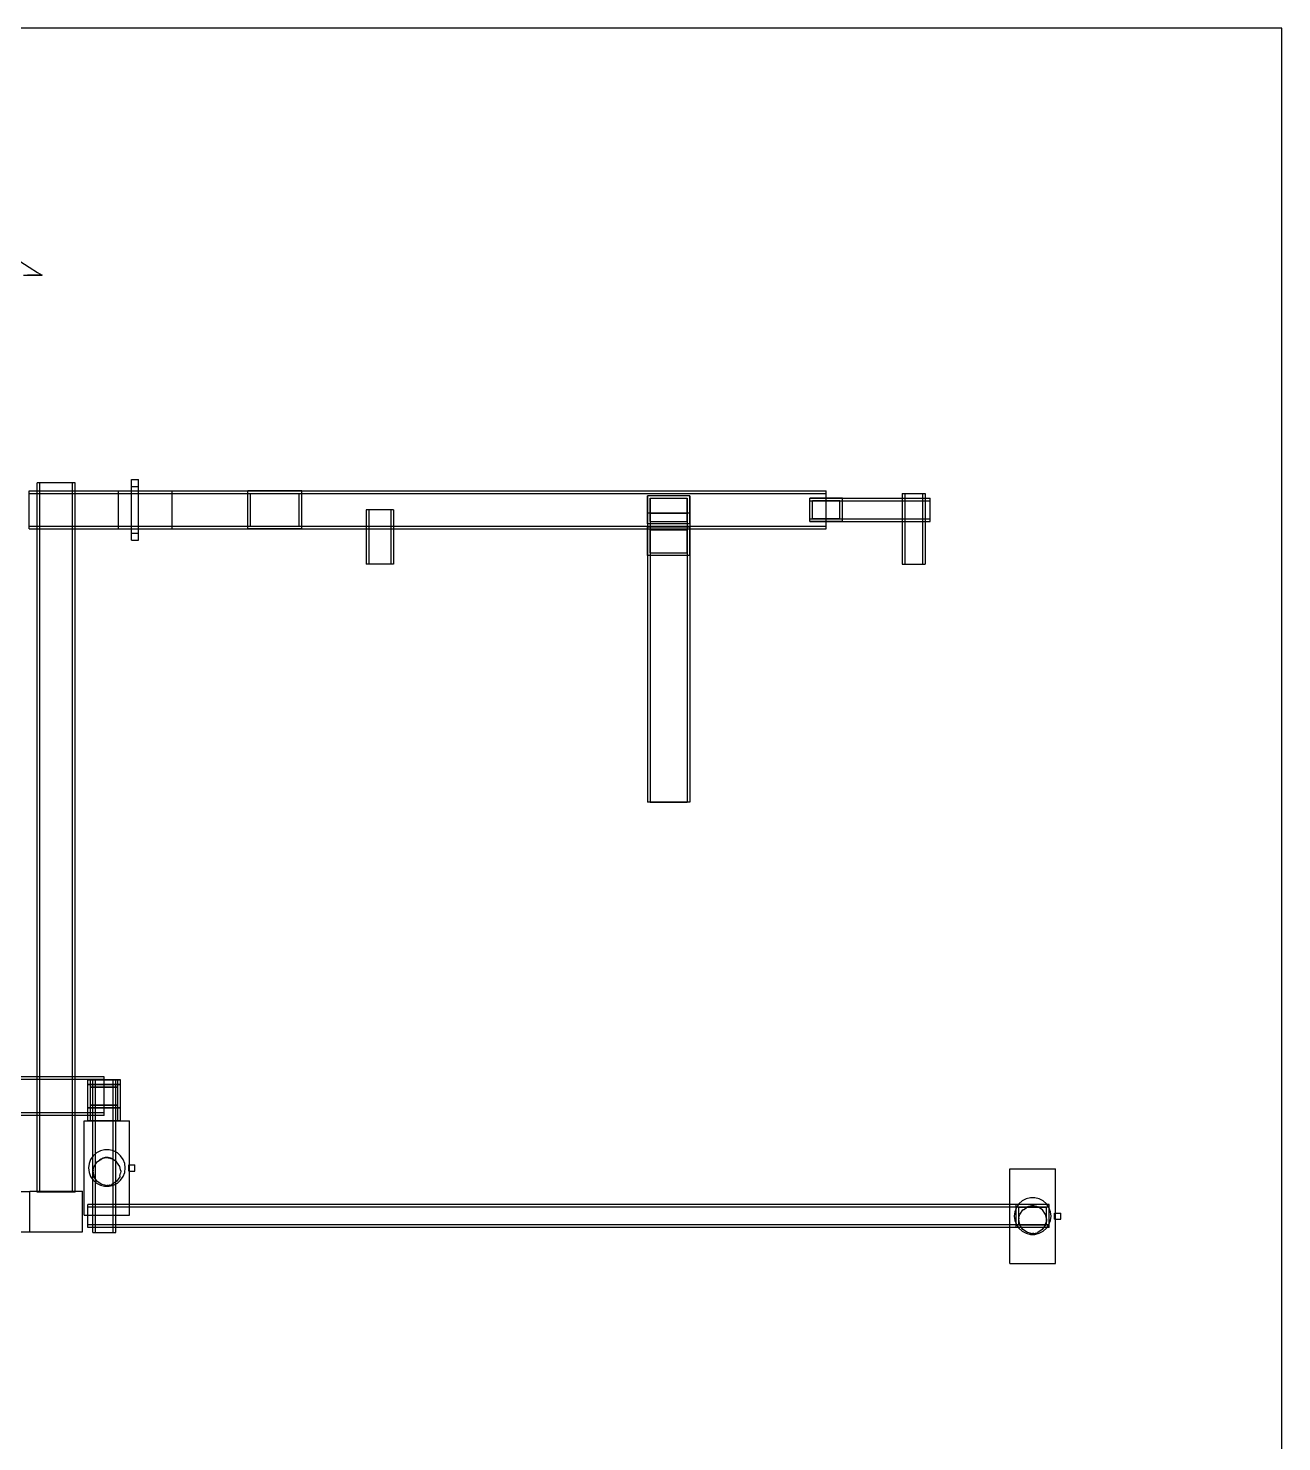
# Model space of a CAD drawing. Header units: millimetres. Extents: x -1175 to 655, y -895 to 720.
# Drawn here: x -61 to 655, y -87 to 720 of the extents above; entities that cross this region are included whole.
import ezdxf

# ---------------------------------------------------------------- set-up
doc = ezdxf.new("R2010")
doc.units = ezdxf.units.MM
for name, color, linetype in [('BORDER', 7, 'Continuous'), ('HIDDEN', 8, 'Continuous'), ('VISIBLE', 7, 'Continuous')]:
    doc.layers.add(name, color=color, linetype=linetype)

msp = doc.modelspace()

# ---------------------------------------------------------------- linework, layer by layer
at = {"layer": 'BORDER'}
msp.add_lwpolyline([(-1175.46, -894.94), (655.33, -894.94), (655.33, 720.11), (-1175.46, 720.11)], close=True, dxfattribs=at)
at = {"layer": 'HIDDEN'}
for points in [[(-57.68, 579), (-61.43, 579)], [(-54.94, 579), (-57.68, 579)], [(-53.36, 579), (-54.94, 579)], [(-53, 579), (-53.36, 579)], [(-55.85, 55.08), (-55.85, 460.4)], [(-34.15, 460.4), (-55.85, 460.4)], [(-54.35, 55.08), (-54.35, 460.4)], [(-54.35, 55.08), (-54.35, 460.4)], [(-35.65, 460.4), (-54.35, 460.4)], [(-35.65, 460.4), (-54.35, 460.4)], [(-35.65, 55.08), (-35.65, 460.4)], [(-35.65, 55.08), (-35.65, 460.4)], [(-34.15, 55.08), (-34.15, 460.4)], [(-2, 462.35), (2, 462.35)], [(-2, 458.35), (-2, 462.35)], [(2, 458.35), (2, 462.35)], [(-60.4, 434.15), (-60.4, 455.85)], [(-60.4, 455.85), (21.4, 455.85)], [(-60.4, 454.35), (21.4, 454.35)], [(-60.4, 454.35), (21.4, 454.35)], [(-60.4, 435.65), (-60.4, 454.35)], [(-60.4, 435.65), (-60.4, 454.35)], [(-9.4, 434.15), (-9.4, 455.85)], [(-9.4, 455.85), (95.4, 455.85)], [(-9.4, 454.35), (95.4, 454.35)], [(-9.4, 454.35), (95.4, 454.35)], [(-9.4, 435.65), (-9.4, 454.35)], [(-9.4, 435.65), (-9.4, 454.35)], [(-2, 458.35), (2, 458.35)], [(-2, 458.35), (2, 458.35)], [(-2, 431.65), (-2, 458.35)], [(-2, 458.35), (2, 458.35)], [(-2, 458.35), (2, 458.35)], [(-2, 431.65), (-2, 458.35)], [(-2, 431.65), (-2, 458.35)], [(-2, 455.85), (2, 455.85)], [(-2, 455.85), (2, 455.85)], [(2, 431.65), (2, 458.35)], [(2, 431.65), (2, 458.35)], [(2, 431.65), (2, 458.35)], [(21.4, 434.15), (21.4, 455.85)], [(21.4, 435.65), (21.4, 454.35)], [(21.4, 435.65), (21.4, 454.35)], [(64.6, 434.15), (64.6, 455.85)], [(95.4, 455.85), (64.6, 455.85)], [(64.6, 434.15), (64.6, 455.85)], [(64.6, 455.85), (395, 455.85)], [(64.6, 434.15), (64.6, 455.85)], [(64.6, 455.85), (95.4, 455.85)], [(64.6, 454.35), (395, 454.35)], [(64.6, 454.35), (395, 454.35)], [(64.6, 435.65), (64.6, 454.35)], [(64.6, 435.65), (64.6, 454.35)], [(66.1, 454.35), (93.9, 454.35)], [(66.1, 435.65), (66.1, 454.35)], [(93.9, 435.65), (93.9, 454.35)], [(95.4, 434.15), (95.4, 455.85)], [(95.4, 434.15), (95.4, 455.85)], [(95.4, 435.65), (95.4, 454.35)], [(95.4, 435.65), (95.4, 454.35)], [(292.9, 436.95), (292.9, 453.05)], [(292.9, 453.05), (292.9, 435.05)], [(317.1, 453.05), (292.9, 453.05)], [(317.1, 436.95), (317.1, 453.05)], [(317.1, 453.05), (317.1, 435.05)], [(395, 434.15), (395, 455.85)], [(395, 435.65), (395, 454.35)], [(395, 435.65), (395, 454.35)], [(438.41, 454.35), (451.59, 454.35)], [(438.41, 454.35), (438.41, 414)], [(438.41, 454.35), (451.59, 454.35)], [(438.41, 454.35), (438.41, 414)], [(438.41, 454.35), (451.59, 454.35)], [(438.41, 454.35), (438.41, 414)], [(439.91, 454.35), (439.91, 414)], [(439.91, 454.35), (439.91, 414)], [(439.91, 454.35), (450.09, 454.35)], [(439.91, 454.35), (450.09, 454.35)], [(439.91, 454.35), (439.91, 414)], [(439.91, 454.35), (439.91, 414)], [(439.91, 454.35), (450.09, 454.35)], [(439.91, 454.35), (450.09, 454.35)], [(450.09, 454.35), (450.09, 414)], [(450.09, 454.35), (450.09, 414)], [(450.09, 454.35), (450.09, 414)], [(450.09, 454.35), (450.09, 414)], [(451.59, 454.35), (451.59, 414)], [(451.59, 454.35), (451.59, 414)], [(451.59, 454.35), (451.59, 414)], [(147.75, 445), (132.25, 445)], [(132.25, 445), (132.25, 434.15)], [(147.75, 445), (132.25, 445)], [(132.25, 445), (132.25, 414)], [(133.75, 445), (133.75, 414)], [(133.75, 445), (133.75, 414)], [(146.25, 445), (133.75, 445)], [(146.25, 445), (133.75, 445)], [(146.25, 445), (146.25, 414)], [(146.25, 445), (146.25, 414)], [(147.75, 445), (147.75, 434.15)], [(147.75, 445), (147.75, 414)], [(294.4, 451.63), (294.4, 433.63)], [(294.4, 451.63), (315.6, 451.63)], [(294.4, 438.37), (294.4, 451.63)], [(315.6, 451.63), (315.6, 433.63)], [(315.6, 438.37), (315.6, 451.63)], [(385.65, 438.41), (385.65, 451.59)], [(404.35, 451.59), (385.65, 451.59)], [(385.65, 438.41), (385.65, 451.59)], [(404.35, 451.59), (385.65, 451.59)], [(385.65, 438.41), (385.65, 451.59)], [(385.65, 451.59), (454.35, 451.59)], [(385.65, 438.41), (385.65, 451.59)], [(385.65, 451.59), (454.35, 451.59)], [(385.65, 451.59), (404.35, 451.59)], [(385.65, 438.41), (385.65, 451.59)], [(385.65, 438.41), (385.65, 451.59)], [(385.65, 451.59), (454.35, 451.59)], [(385.65, 450.09), (454.35, 450.09)], [(385.65, 450.09), (454.35, 450.09)], [(385.65, 439.91), (385.65, 450.09)], [(385.65, 439.91), (385.65, 450.09)], [(385.65, 450.09), (454.35, 450.09)], [(385.65, 450.09), (454.35, 450.09)], [(385.65, 439.91), (385.65, 450.09)], [(385.65, 439.91), (385.65, 450.09)], [(387.15, 450.09), (402.85, 450.09)], [(387.15, 439.91), (387.15, 450.09)], [(387.15, 450.09), (402.85, 450.09)], [(387.15, 439.91), (387.15, 450.09)], [(387.15, 439.91), (387.15, 450.09)], [(402.85, 450.09), (387.15, 450.09)], [(395, 438.41), (395, 451.59)], [(402.85, 439.91), (402.85, 450.09)], [(402.85, 439.91), (402.85, 450.09)], [(402.85, 439.91), (402.85, 450.09)], [(404.35, 438.41), (404.35, 451.59)], [(404.35, 438.41), (404.35, 451.59)], [(404.35, 438.41), (404.35, 451.59)], [(454.35, 438.41), (454.35, 451.59)], [(454.35, 438.41), (454.35, 451.59)], [(454.35, 438.41), (454.35, 451.59)], [(454.35, 439.91), (454.35, 450.09)], [(454.35, 439.91), (454.35, 450.09)], [(454.35, 439.91), (454.35, 450.09)], [(454.35, 439.91), (454.35, 450.09)], [(292.9, 443.1), (292.9, 278)], [(317.1, 443.1), (292.9, 443.1)], [(292.9, 443.1), (292.9, 434.15)], [(317.1, 443.1), (292.9, 443.1)], [(292.9, 436.95), (292.9, 434.15)], [(317.1, 436.95), (292.9, 436.95)], [(294.4, 443.1), (294.4, 278)], [(294.4, 443.1), (294.4, 278)], [(294.4, 443.1), (315.6, 443.1)], [(294.4, 443.1), (315.6, 443.1)], [(294.4, 438.37), (294.4, 420.37)], [(294.4, 438.37), (315.6, 438.37)], [(315.6, 443.1), (315.6, 278)], [(315.6, 443.1), (315.6, 278)], [(315.6, 438.37), (315.6, 420.37)], [(317.1, 443.1), (317.1, 278)], [(317.1, 443.1), (317.1, 434.15)], [(317.1, 436.95), (317.1, 434.15)], [(385.65, 439.91), (454.35, 439.91)], [(385.65, 439.91), (454.35, 439.91)], [(385.65, 439.91), (454.35, 439.91)], [(385.65, 439.91), (454.35, 439.91)], [(404.35, 438.41), (385.65, 438.41)], [(404.35, 438.41), (385.65, 438.41)], [(385.65, 438.41), (454.35, 438.41)], [(385.65, 438.41), (454.35, 438.41)], [(385.65, 438.41), (404.35, 438.41)], [(385.65, 438.41), (454.35, 438.41)], [(387.15, 439.91), (402.85, 439.91)], [(387.15, 439.91), (402.85, 439.91)], [(402.85, 439.91), (387.15, 439.91)], [(-60.4, 435.65), (21.4, 435.65)], [(-60.4, 435.65), (21.4, 435.65)], [(-60.4, 434.15), (21.4, 434.15)], [(-9.4, 435.65), (95.4, 435.65)], [(-9.4, 435.65), (95.4, 435.65)], [(-9.4, 434.15), (95.4, 434.15)], [(-2, 434.15), (2, 434.15)], [(-2, 434.15), (2, 434.15)], [(-2, 431.65), (2, 431.65)], [(-2, 427.65), (-2, 431.65)], [(-2, 431.65), (2, 431.65)], [(-2, 431.65), (2, 431.65)], [(-2, 431.65), (2, 431.65)], [(2, 427.65), (2, 431.65)], [(64.6, 435.65), (395, 435.65)], [(64.6, 435.65), (395, 435.65)], [(95.4, 434.15), (64.6, 434.15)], [(64.6, 434.15), (395, 434.15)], [(64.6, 434.15), (95.4, 434.15)], [(66.1, 435.65), (93.9, 435.65)], [(292.9, 418.96), (292.9, 435.05)], [(317.1, 435.05), (292.9, 435.05)], [(294.4, 433.63), (315.6, 433.63)], [(294.4, 420.37), (294.4, 433.63)], [(315.6, 420.37), (315.6, 433.63)], [(317.1, 418.96), (317.1, 435.05)], [(-2, 427.65), (2, 427.65)], [(292.9, 424.95), (292.9, 418.96)], [(294.4, 420.37), (315.6, 420.37)], [(317.1, 424.95), (317.1, 418.96)], [(147.75, 414), (132.25, 414)], [(146.25, 414), (133.75, 414)], [(146.25, 414), (133.75, 414)], [(317.1, 418.96), (292.9, 418.96)], [(438.41, 414), (451.59, 414)], [(438.41, 414), (451.59, 414)], [(438.41, 414), (451.59, 414)], [(439.91, 414), (450.09, 414)], [(439.91, 414), (450.09, 414)], [(439.91, 414), (450.09, 414)], [(439.91, 414), (450.09, 414)], [(317.1, 278), (292.9, 278)], [(294.4, 278), (315.6, 278)], [(294.4, 278), (315.6, 278)], [(-17.5, 121), (-221, 121)], [(-17.5, 119.5), (-221, 119.5)], [(-17.5, 119.5), (-221, 119.5)], [(-34.15, 121), (-55.85, 121)], [(-8.15, 119.35), (-26.85, 119.35)], [(-26.85, 96), (-26.85, 119.35)], [(-26.85, 119.35), (-8.15, 119.35)], [(-26.85, 119.35), (-8.15, 119.35)], [(-26.85, 96), (-26.85, 119.35)], [(-26.85, 96), (-26.85, 119.35)], [(-26.85, 103.41), (-26.85, 116.59)], [(-8.15, 116.59), (-26.85, 116.59)], [(-26.85, 116.59), (-8.15, 116.59)], [(-26.85, 116.59), (-8.15, 116.59)], [(-26.85, 103.41), (-26.85, 116.59)], [(-26.85, 103.41), (-26.85, 116.59)], [(-26.85, 116.59), (-8.15, 116.59)], [(-26.85, 116.59), (-8.15, 116.59)], [(-26.85, 103.41), (-26.85, 116.59)], [(-26.85, 103.41), (-26.85, 116.59)], [(-25.35, 96), (-25.35, 119.35)], [(-25.35, 96), (-25.35, 119.35)], [(-25.35, 119.35), (-9.65, 119.35)], [(-25.35, 119.35), (-9.65, 119.35)], [(-25.35, 96), (-25.35, 119.35)], [(-25.35, 96), (-25.35, 119.35)], [(-9.65, 119.35), (-25.35, 119.35)], [(-9.65, 119.35), (-25.35, 119.35)], [(-25.35, 115.09), (-9.65, 115.09)], [(-25.35, 104.91), (-25.35, 115.09)], [(-25.35, 104.91), (-25.35, 115.09)], [(-9.65, 115.09), (-25.35, 115.09)], [(-25.35, 104.91), (-25.35, 115.09)], [(-9.65, 115.09), (-25.35, 115.09)], [(-25.35, 104.91), (-25.35, 115.09)], [(-9.65, 115.09), (-25.35, 115.09)], [(-25.35, 104.91), (-25.35, 115.09)], [(-9.65, 115.09), (-25.35, 115.09)], [(-24.09, 119.35), (-10.91, 119.35)], [(-24.09, 42), (-24.09, 119.35)], [(-24.09, 119.35), (-10.91, 119.35)], [(-24.09, 32.15), (-24.09, 119.35)], [(-22.59, 32.15), (-22.59, 119.35)], [(-22.59, 32.15), (-22.59, 119.35)], [(-22.59, 119.35), (-12.41, 119.35)], [(-22.59, 119.35), (-12.41, 119.35)], [(-17.5, 99), (-17.5, 121)], [(-17.5, 100.5), (-17.5, 119.5)], [(-17.5, 100.5), (-17.5, 119.5)], [(-17.5, 99), (-17.5, 119.35)], [(-12.41, 32.15), (-12.41, 119.35)], [(-12.41, 32.15), (-12.41, 119.35)], [(-10.91, 42), (-10.91, 119.35)], [(-10.91, 32.15), (-10.91, 119.35)], [(-9.65, 96), (-9.65, 119.35)], [(-9.65, 96), (-9.65, 119.35)], [(-9.65, 96), (-9.65, 119.35)], [(-9.65, 96), (-9.65, 119.35)], [(-9.65, 104.91), (-9.65, 115.09)], [(-9.65, 104.91), (-9.65, 115.09)], [(-9.65, 104.91), (-9.65, 115.09)], [(-9.65, 104.91), (-9.65, 115.09)], [(-9.65, 104.91), (-9.65, 115.09)], [(-8.15, 96), (-8.15, 119.35)], [(-8.15, 96), (-8.15, 119.35)], [(-8.15, 96), (-8.15, 119.35)], [(-8.15, 103.41), (-8.15, 116.59)], [(-8.15, 103.41), (-8.15, 116.59)], [(-8.15, 103.41), (-8.15, 116.59)], [(-8.15, 103.41), (-8.15, 116.59)], [(-8.15, 103.41), (-8.15, 116.59)], [(-17.5, 100.5), (-221, 100.5)], [(-17.5, 100.5), (-221, 100.5)], [(-17.5, 99), (-221, 99)], [(-34.15, 99), (-55.85, 99)], [(-8.15, 103.41), (-26.85, 103.41)], [(-26.85, 103.41), (-8.15, 103.41)], [(-26.85, 103.41), (-8.15, 103.41)], [(-26.85, 103.41), (-8.15, 103.41)], [(-26.85, 103.41), (-8.15, 103.41)], [(-17.5, 99), (-26.85, 99)], [(-25.35, 104.91), (-9.65, 104.91)], [(-9.65, 104.91), (-25.35, 104.91)], [(-9.65, 104.91), (-25.35, 104.91)], [(-9.65, 104.91), (-25.35, 104.91)], [(-9.65, 104.91), (-25.35, 104.91)], [(-29, 96), (-3, 96)], [(-29, 42), (-29, 96)], [(-29, 96), (-3, 96)], [(-29, 96), (-3, 96)], [(-29, 42), (-29, 96)], [(-29, 42), (-29, 96)], [(-8.15, 96), (-26.85, 96)], [(-8.15, 96), (-26.85, 96)], [(-26.85, 96), (-8.15, 96)], [(-26.85, 96), (-8.15, 96)], [(-25.35, 96), (-9.65, 96)], [(-25.35, 96), (-9.65, 96)], [(-9.65, 96), (-25.35, 96)], [(-9.65, 96), (-25.35, 96)], [(-3, 42), (-3, 96)], [(-3, 42), (-3, 96)], [(-3, 42), (-3, 96)], [(-25.31, 73.89), (-26.21, 71.52)], [(-23.87, 75.98), (-25.31, 73.89)], [(-21.98, 77.66), (-23.87, 75.98)], [(-19.73, 78.84), (-21.98, 77.66)], [(-17.27, 79.44), (-19.73, 78.84)], [(-14.73, 79.44), (-17.27, 79.44)], [(-12.27, 78.84), (-14.73, 79.44)], [(-10.02, 77.66), (-12.27, 78.84)], [(-8.13, 75.98), (-10.02, 77.66)], [(-6.69, 73.89), (-8.13, 75.98)], [(-5.79, 71.52), (-6.69, 73.89)], [(-26.21, 71.52), (-26.52, 69)], [(-26.52, 69), (-26.21, 66.48)], [(-26.21, 66.48), (-25.31, 64.11)], [(-6.69, 64.11), (-5.79, 66.48)], [(-5.48, 69), (-5.79, 71.52)], [(-5.79, 66.48), (-5.48, 69)], [(-3.43, 70.75), (0.07, 70.75)], [(-3.43, 67.25), (-3.43, 70.75)], [(-3.43, 70.75), (0.07, 70.75)], [(-3.43, 70.75), (0.07, 70.75)], [(-3.43, 67.25), (-3.43, 70.75)], [(-3.43, 67.25), (-3.43, 70.75)], [(-3.43, 67.25), (0.07, 67.25)], [(-3.43, 67.25), (0.07, 67.25)], [(-3.43, 67.25), (0.07, 67.25)], [(-3, 67.25), (-3, 70.75)], [(0.07, 67.25), (0.07, 70.75)], [(0.07, 67.25), (0.07, 70.75)], [(0.07, 67.25), (0.07, 70.75)], [(500, 68.5), (526, 68.5)], [(500, 14.5), (500, 68.5)], [(526, 14.5), (526, 68.5)], [(-25.31, 64.11), (-23.87, 62.02)], [(-23.87, 62.02), (-21.98, 60.34)], [(-21.98, 60.34), (-19.73, 59.16)], [(-19.73, 59.16), (-17.27, 58.56)], [(-17.27, 58.56), (-14.73, 58.56)], [(-14.73, 58.56), (-12.27, 59.16)], [(-12.27, 59.16), (-10.02, 60.34)], [(-10.02, 60.34), (-8.13, 62.02)], [(-8.13, 62.02), (-6.69, 64.11)], [(-97.4, 55.63), (-60, 55.63)], [(-60, 55.68), (-30, 55.68)], [(-60, 32.48), (-60, 55.68)], [(-60, 32.53), (-60, 55.63)], [(-60, 32.53), (-60, 55.63)], [(-55.85, 55.08), (-55.85, 55.68)], [(-34.15, 55.08), (-55.85, 55.08)], [(-34.15, 55.08), (-55.85, 55.08)], [(-35.65, 55.08), (-54.35, 55.08)], [(-35.65, 55.08), (-54.35, 55.08)], [(-34.15, 55.08), (-34.15, 55.68)], [(-30, 32.48), (-30, 55.68)], [(-29, 42), (-3, 42)], [(-29, 42), (-3, 42)], [(-29, 42), (-3, 42)], [(-3, 48.09), (-26.85, 48.09)], [(-26.85, 42), (-26.85, 48.09)], [(522.35, 48.09), (-26.85, 48.09)], [(-26.85, 34.91), (-26.85, 48.09)], [(522.35, 46.59), (-26.85, 46.59)], [(522.35, 46.59), (-26.85, 46.59)], [(-26.85, 36.41), (-26.85, 46.59)], [(-26.85, 36.41), (-26.85, 46.59)], [(522.35, 48.09), (500, 48.09)], [(503.65, 34.91), (503.65, 48.09)], [(522.35, 48.09), (503.65, 48.09)], [(503.65, 34.91), (503.65, 48.09)], [(522.35, 48.09), (503.65, 48.09)], [(505.15, 46.59), (520.85, 46.59)], [(505.15, 36.41), (505.15, 46.59)], [(505.15, 46.59), (520.85, 46.59)], [(505.15, 36.41), (505.15, 46.59)], [(520.85, 36.41), (520.85, 46.59)], [(520.85, 36.41), (520.85, 46.59)], [(522.35, 34.91), (522.35, 48.09)], [(522.35, 34.91), (522.35, 48.09)], [(522.35, 34.91), (522.35, 48.09)], [(522.35, 34.91), (522.35, 48.09)], [(522.35, 36.41), (522.35, 46.59)], [(522.35, 36.41), (522.35, 46.59)], [(525.57, 43.25), (529.07, 43.25)], [(525.57, 39.75), (525.57, 43.25)], [(526, 39.75), (526, 43.25)], [(529.07, 39.75), (529.07, 43.25)], [(-97.4, 32.53), (-60, 32.53)], [(-60, 32.48), (-30, 32.48)], [(522.35, 36.41), (-26.85, 36.41)], [(522.35, 36.41), (-26.85, 36.41)], [(522.35, 34.91), (-26.85, 34.91)], [(522.35, 34.91), (500, 34.91)], [(522.35, 34.91), (503.65, 34.91)], [(522.35, 34.91), (503.65, 34.91)], [(505.15, 36.41), (520.85, 36.41)], [(505.15, 36.41), (520.85, 36.41)], [(525.57, 39.75), (529.07, 39.75)], [(-24.09, 32.15), (-10.91, 32.15)], [(-22.59, 32.15), (-12.41, 32.15)], [(-22.59, 32.15), (-12.41, 32.15)], [(500, 14.5), (526, 14.5)]]:
    msp.add_lwpolyline(points, dxfattribs=at)
at = {"layer": 'VISIBLE'}
for points in [[(-65.81, 587.15), (-60.33, 583.67)], [(-60.33, 583.67), (-55.57, 580.63)], [(-63.62, 579), (-59.44, 579)], [(-59.44, 579), (-56.17, 579)], [(-56.17, 579), (-54, 579)], [(-55.57, 580.63), (-53, 579)], [(-54, 579), (-53.04, 579)], [(-53.04, 579), (-53, 579)], [(-55.85, 55.68), (-55.85, 460.4)], [(-34.15, 460.4), (-55.85, 460.4)], [(-34.15, 55.68), (-34.15, 460.4)], [(-2, 462.35), (2, 462.35)], [(-2, 458.35), (-2, 462.35)], [(2, 458.35), (2, 462.35)], [(-60.4, 434.15), (-60.4, 455.85)], [(-60.4, 455.85), (-2, 455.85)], [(-9.4, 434.15), (-9.4, 455.85)], [(-9.4, 455.85), (-2, 455.85)], [(-2, 458.35), (2, 458.35)], [(-2, 458.35), (2, 458.35)], [(-2, 431.65), (-2, 458.35)], [(2, 431.65), (2, 458.35)], [(2, 455.85), (21.4, 455.85)], [(2, 455.85), (95.4, 455.85)], [(21.4, 434.15), (21.4, 455.85)], [(64.6, 434.15), (64.6, 455.85)], [(95.4, 455.85), (64.6, 455.85)], [(66.1, 454.35), (93.9, 454.35)], [(66.1, 435.65), (66.1, 454.35)], [(93.9, 435.65), (93.9, 454.35)], [(95.4, 434.15), (95.4, 455.85)], [(95.4, 434.15), (95.4, 455.85)], [(95.4, 455.85), (395, 455.85)], [(395, 451.59), (395, 455.85)], [(438.41, 454.35), (451.59, 454.35)], [(438.41, 454.35), (438.41, 414)], [(451.59, 454.35), (451.59, 414)], [(385.65, 451.59), (404.35, 451.59)], [(385.65, 438.41), (385.65, 451.59)], [(385.65, 438.41), (385.65, 451.59)], [(385.65, 451.59), (454.35, 451.59)], [(387.15, 439.91), (387.15, 450.09)], [(402.85, 450.09), (387.15, 450.09)], [(402.85, 439.91), (402.85, 450.09)], [(404.35, 438.41), (404.35, 451.59)], [(454.35, 438.41), (454.35, 451.59)], [(385.65, 438.41), (404.35, 438.41)], [(385.65, 438.41), (454.35, 438.41)], [(402.85, 439.91), (387.15, 439.91)], [(395, 434.15), (395, 438.41)], [(-60.4, 434.15), (-2, 434.15)], [(-9.4, 434.15), (-2, 434.15)], [(-2, 431.65), (2, 431.65)], [(-2, 427.65), (-2, 431.65)], [(-2, 431.65), (2, 431.65)], [(2, 434.15), (21.4, 434.15)], [(2, 434.15), (95.4, 434.15)], [(2, 427.65), (2, 431.65)], [(95.4, 434.15), (64.6, 434.15)], [(66.1, 435.65), (93.9, 435.65)], [(95.4, 434.15), (395, 434.15)], [(132.25, 434.15), (132.25, 414)], [(147.75, 434.15), (147.75, 414)], [(292.9, 434.15), (292.9, 424.95)], [(292.9, 434.15), (292.9, 278)], [(317.1, 434.15), (317.1, 424.95)], [(317.1, 434.15), (317.1, 278)], [(-2, 427.65), (2, 427.65)], [(147.75, 414), (132.25, 414)], [(438.41, 414), (451.59, 414)], [(317.1, 278), (292.9, 278)], [(-55.85, 121), (-221, 121)], [(-17.5, 121), (-34.15, 121)], [(-26.85, 96), (-26.85, 119.35)], [(-8.15, 119.35), (-26.85, 119.35)], [(-26.85, 103.41), (-26.85, 116.59)], [(-8.15, 116.59), (-26.85, 116.59)], [(-25.35, 115.09), (-9.65, 115.09)], [(-25.35, 104.91), (-25.35, 115.09)], [(-17.5, 119.35), (-17.5, 121)], [(-9.65, 104.91), (-9.65, 115.09)], [(-8.15, 96), (-8.15, 119.35)], [(-8.15, 103.41), (-8.15, 116.59)], [(-55.85, 99), (-221, 99)], [(-26.85, 99), (-34.15, 99)], [(-8.15, 103.41), (-26.85, 103.41)], [(-25.35, 104.91), (-9.65, 104.91)], [(-29, 96), (-3, 96)], [(-29, 42), (-29, 96)], [(-3, 70.75), (-3, 96)], [(-25.31, 73.89), (-26.21, 71.52)], [(-23.87, 75.98), (-25.31, 73.89)], [(-21.98, 77.66), (-23.87, 75.98)], [(-19.73, 78.84), (-21.98, 77.66)], [(-21.31, 72.65), (-18.94, 74.26)], [(-19.48, 74.04), (-20.16, 73.43)], [(-17.27, 79.44), (-19.73, 78.84)], [(-19.48, 74.04), (-18.17, 74.72)], [(-17.05, 74.75), (-18.94, 74.26)], [(-18.17, 74.72), (-16.74, 75.08)], [(-14.73, 79.44), (-17.27, 79.44)], [(-16, 74.82), (-17.05, 74.75)], [(-16.74, 75.08), (-15.26, 75.08)], [(-15.29, 74.79), (-16, 74.82)], [(-15.29, 74.79), (-15.14, 74.78)], [(-15.26, 75.08), (-13.83, 74.72)], [(-15.14, 74.78), (-15.05, 74.76)], [(-15.05, 74.76), (-13.06, 74.26)], [(-12.27, 78.84), (-14.73, 79.44)], [(-13.83, 74.72), (-12.52, 74.04)], [(-10.41, 72.51), (-13.06, 74.26)], [(-11.93, 73.51), (-12.52, 74.04)], [(-10.02, 77.66), (-12.27, 78.84)], [(-8.13, 75.98), (-10.02, 77.66)], [(-6.69, 73.89), (-8.13, 75.98)], [(-5.79, 71.52), (-6.69, 73.89)], [(-26.21, 71.52), (-26.52, 69)], [(-26.52, 69), (-26.21, 66.48)], [(-26.21, 66.48), (-25.31, 64.11)], [(-23.9, 66.92), (-23.89, 67.42)], [(-23.89, 66.56), (-23.9, 66.92)], [(-23.85, 67.87), (-23.89, 67.42)], [(-23.89, 66.56), (-23.85, 65.97)], [(-23.85, 67.87), (-23.49, 69.44)], [(-23.85, 65.97), (-23.42, 64.2)], [(-23.49, 69.44), (-23.35, 69.83)], [(-23.35, 69.83), (-21.59, 72.51)], [(-21.31, 72.65), (-21.59, 72.51)], [(-8.65, 69.83), (-10.41, 72.51)], [(-8.15, 67.87), (-8.65, 69.83)], [(-8.58, 64.42), (-8.15, 65.97)], [(-8.11, 67.42), (-8.15, 67.87)], [(-8.12, 66.28), (-8.15, 65.97)], [(-8.1, 66.92), (-8.12, 66.28)], [(-8.11, 67.42), (-8.1, 66.92)], [(-6.69, 64.11), (-5.79, 66.48)], [(-5.48, 69), (-5.79, 71.52)], [(-5.79, 66.48), (-5.48, 69)], [(-3.43, 70.75), (0.07, 70.75)], [(-3.43, 67.25), (-3.43, 70.75)], [(-3.43, 67.25), (0.07, 67.25)], [(-3, 42), (-3, 67.25)], [(0.07, 67.25), (0.07, 70.75)], [(500, 68.5), (526, 68.5)], [(500, 14.5), (500, 68.5)], [(526, 43.25), (526, 68.5)], [(-25.31, 64.11), (-23.87, 62.02)], [(-23.87, 62.02), (-21.98, 60.34)], [(-21.52, 61.26), (-23.42, 64.2)], [(-21.98, 60.34), (-19.73, 59.16)], [(-18.91, 59.57), (-21.52, 61.26)], [(-19.73, 59.16), (-17.27, 58.56)], [(-17.44, 59.15), (-18.91, 59.57)], [(-17.37, 59.14), (-17.44, 59.15)], [(-16.9, 59.07), (-17.37, 59.14)], [(-17.27, 58.56), (-14.73, 58.56)], [(-16.9, 59.07), (-16.71, 59.05)], [(-16.71, 59.05), (-16, 59.02)], [(-15.29, 59.05), (-16, 59.02)], [(-15.29, 59.05), (-14.63, 59.14)], [(-14.73, 58.56), (-12.27, 59.16)], [(-14.56, 59.15), (-14.63, 59.14)], [(-14.56, 59.15), (-13.46, 59.44)], [(-13.46, 59.44), (-13.09, 59.57)], [(-10.48, 61.26), (-13.09, 59.57)], [(-12.27, 59.16), (-10.02, 60.34)], [(-8.68, 63.94), (-10.48, 61.26)], [(-10.02, 60.34), (-8.13, 62.02)], [(-8.58, 64.42), (-8.68, 63.94)], [(-8.13, 62.02), (-6.69, 64.11)], [(-91.73, 55.63), (-60, 55.63)], [(-60, 55.68), (-30, 55.68)], [(-60, 32.48), (-60, 55.68)], [(-30, 32.48), (-30, 55.68)], [(505.13, 48.48), (503.69, 46.39)], [(507.02, 50.16), (505.13, 48.48)], [(509.27, 51.34), (507.02, 50.16)], [(511.73, 51.94), (509.27, 51.34)], [(514.27, 51.94), (511.73, 51.94)], [(516.73, 51.34), (514.27, 51.94)], [(518.98, 50.16), (516.73, 51.34)], [(520.87, 48.48), (518.98, 50.16)], [(522.31, 46.39), (520.87, 48.48)], [(-29, 42), (-3, 42)], [(-26.85, 34.91), (-26.85, 42)], [(-24.09, 32.15), (-24.09, 42)], [(-10.91, 32.15), (-10.91, 42)], [(500, 48.09), (-3, 48.09)], [(502.79, 44.02), (502.48, 41.5)], [(502.48, 41.5), (502.79, 38.98)], [(503.69, 46.39), (502.79, 44.02)], [(505.15, 40.37), (505.51, 41.94)], [(505.51, 41.94), (505.65, 42.33)], [(505.65, 42.33), (507.41, 45.01)], [(507.69, 45.15), (507.41, 45.01)], [(507.69, 45.15), (510.06, 46.76)], [(508.84, 45.93), (509.52, 46.54)], [(509.52, 46.54), (510.83, 47.22)], [(511.95, 47.25), (510.06, 46.76)], [(510.83, 47.22), (512.26, 47.58)], [(513, 47.32), (511.95, 47.25)], [(512.26, 47.58), (513.74, 47.58)], [(513.71, 47.29), (513, 47.32)], [(513.71, 47.29), (513.86, 47.28)], [(513.74, 47.58), (515.17, 47.22)], [(513.86, 47.28), (513.95, 47.26)], [(513.95, 47.26), (515.94, 46.76)], [(515.17, 47.22), (516.48, 46.54)], [(518.59, 45.01), (515.94, 46.76)], [(517.07, 46.01), (516.48, 46.54)], [(520.35, 42.33), (518.59, 45.01)], [(520.85, 40.37), (520.35, 42.33)], [(523.21, 44.02), (522.31, 46.39)], [(523.52, 41.5), (523.21, 44.02)], [(523.21, 38.98), (523.52, 41.5)], [(525.57, 43.25), (529.07, 43.25)], [(525.57, 39.75), (525.57, 43.25)], [(529.07, 39.75), (529.07, 43.25)], [(-91.73, 32.53), (-60, 32.53)], [(-60, 32.48), (-30, 32.48)], [(500, 34.91), (-26.85, 34.91)], [(502.79, 38.98), (503.69, 36.61)], [(503.69, 36.61), (505.13, 34.52)], [(505.1, 39.42), (505.11, 39.92)], [(505.11, 39.06), (505.1, 39.42)], [(505.15, 40.37), (505.11, 39.92)], [(505.11, 39.06), (505.15, 38.47)], [(505.13, 34.52), (507.02, 32.84)], [(505.15, 38.47), (505.58, 36.7)], [(507.48, 33.76), (505.58, 36.7)], [(507.02, 32.84), (509.27, 31.66)], [(510.09, 32.07), (507.48, 33.76)], [(518.52, 33.76), (515.91, 32.07)], [(516.73, 31.66), (518.98, 32.84)], [(520.32, 36.44), (518.52, 33.76)], [(518.98, 32.84), (520.87, 34.52)], [(520.42, 36.92), (520.32, 36.44)], [(520.42, 36.92), (520.85, 38.47)], [(520.89, 39.92), (520.85, 40.37)], [(520.88, 38.78), (520.85, 38.47)], [(520.87, 34.52), (522.31, 36.61)], [(520.9, 39.42), (520.88, 38.78)], [(520.89, 39.92), (520.9, 39.42)], [(522.31, 36.61), (523.21, 38.98)], [(525.57, 39.75), (529.07, 39.75)], [(526, 14.5), (526, 39.75)], [(-24.09, 32.15), (-10.91, 32.15)], [(509.27, 31.66), (511.73, 31.06)], [(511.56, 31.65), (510.09, 32.07)], [(511.63, 31.64), (511.56, 31.65)], [(512.1, 31.57), (511.63, 31.64)], [(511.73, 31.06), (514.27, 31.06)], [(512.1, 31.57), (512.29, 31.55)], [(512.29, 31.55), (513, 31.52)], [(513.71, 31.55), (513, 31.52)], [(513.71, 31.55), (514.37, 31.64)], [(514.27, 31.06), (516.73, 31.66)], [(514.44, 31.65), (514.37, 31.64)], [(514.44, 31.65), (515.54, 31.94)], [(515.54, 31.94), (515.91, 32.07)], [(500, 14.5), (526, 14.5)]]:
    msp.add_lwpolyline(points, dxfattribs=at)

doc.saveas('drawing.dxf')
